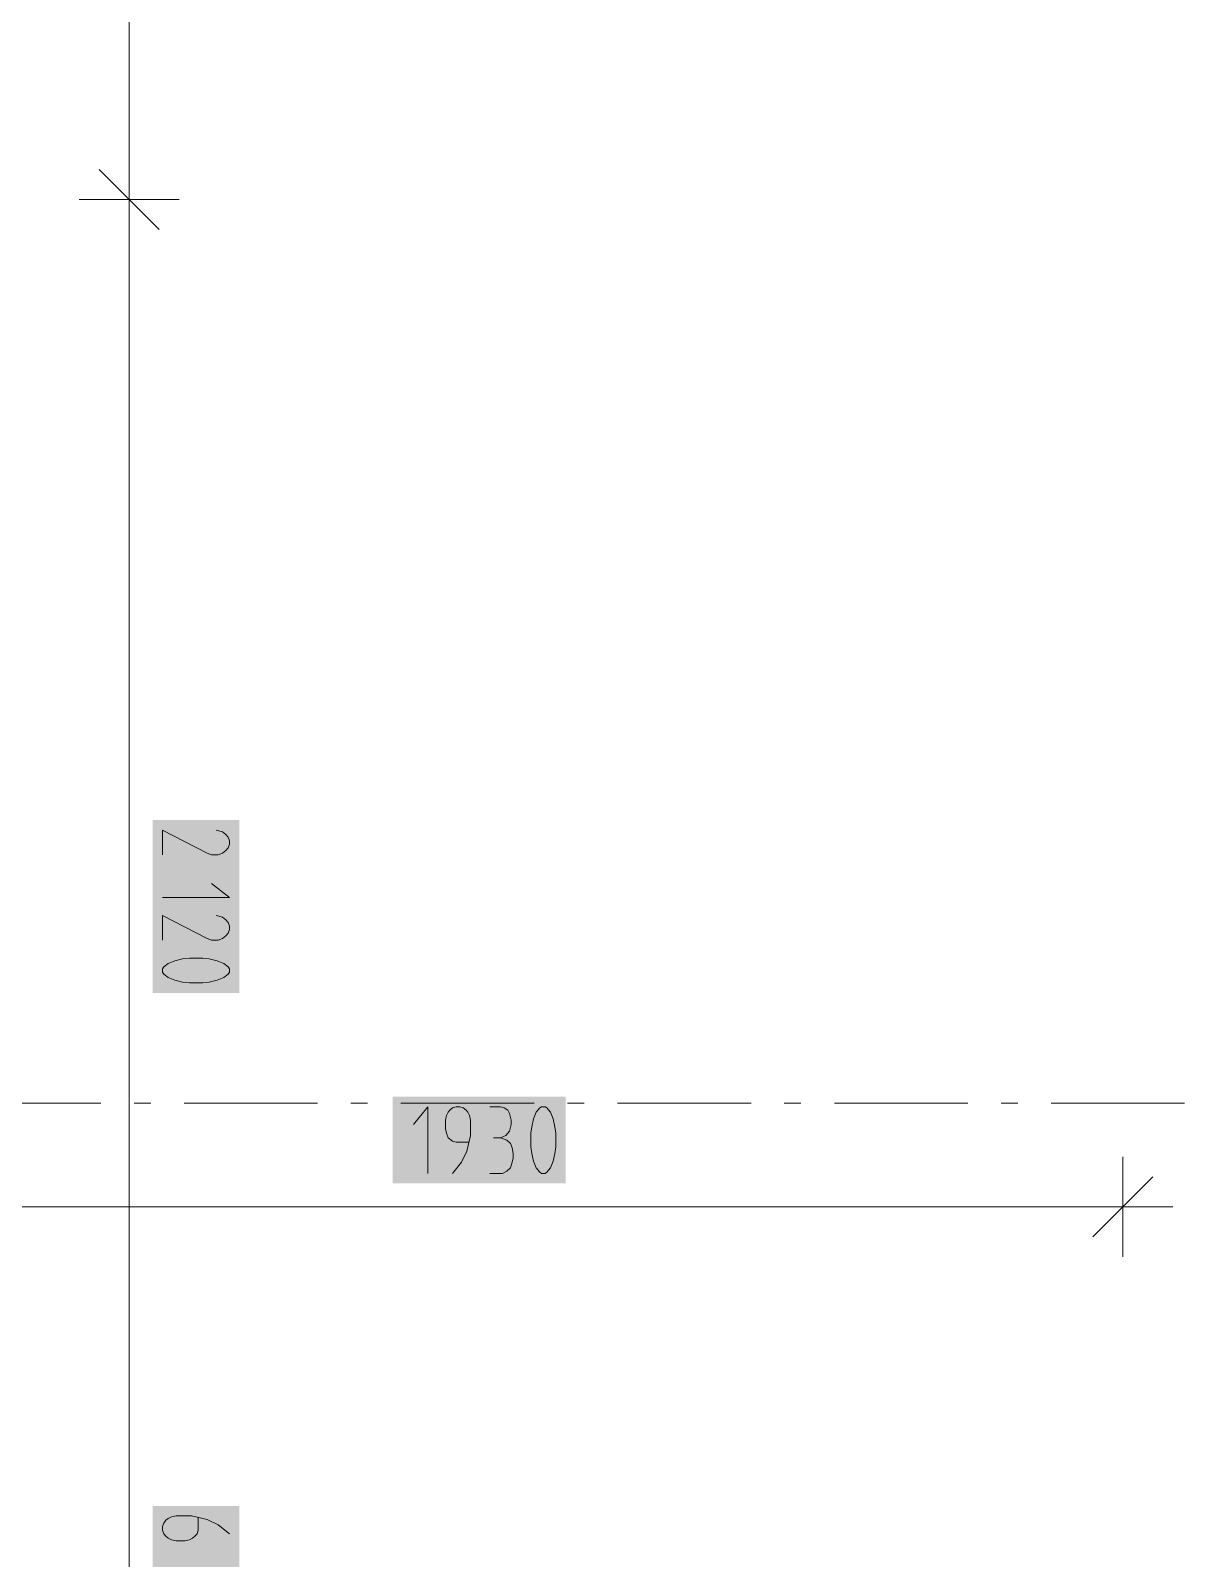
# Model space of a CAD drawing. Header units: millimetres. Extents: x 0 to 594, y 0 to 420.
# Drawn here: x 93.47 to 107.53, y 225.25 to 243.87 of the extents above; entities that cross this region are included whole.
import ezdxf

# ---------------------------------------------------------------- set-up
doc = ezdxf.new("R2010")
doc.units = ezdxf.units.MM
doc.header["$LTSCALE"] = 8
doc.layers.add('PDF_Koty delkove', color=7, linetype='Continuous')
doc.layers.add('PDF_Osy hlavni', color=7, linetype='Continuous')

msp = doc.modelspace()

# ---------------------------------------------------------------- linework, layer by layer
at = {"layer": 'PDF_Koty delkove', "lineweight": 18}
for points in [[(94.67, 295.887), (94.67, 293.084), (94.67, 241.808), (94.67, 224.578), (94.67, 224.05), (94.67, 222.791), (94.67, 213.852), (94.67, 212.186), (94.67, 211.495)], [(94.304, 242.173), (95.035, 241.442)], [(94.06, 241.808), (94.67, 241.808), (95.279, 241.808)], [(95.076, 233.821), (95.076, 234.125), (95.618, 233.843), (95.672, 233.821), (95.754, 233.821), (95.807, 233.843), (95.848, 233.875), (95.876, 233.908), (95.889, 233.951), (95.889, 233.994), (95.876, 234.038), (95.848, 234.07), (95.807, 234.103), (95.727, 234.125)], [(95.076, 233.301), (95.889, 233.301), (95.672, 233.474)], [(95.076, 232.781), (95.076, 233.085), (95.618, 232.803)], [(95.618, 232.803), (95.672, 232.781), (95.754, 232.781), (95.807, 232.803), (95.848, 232.835), (95.876, 232.868), (95.889, 232.911), (95.889, 232.954), (95.876, 232.998), (95.848, 233.03), (95.807, 233.063), (95.727, 233.085)], [(98.306, 229.94), (98.306, 230.753), (98.133, 230.537)], [(98.794, 230.685), (98.773, 230.712), (98.74, 230.74), (98.696, 230.753), (98.654, 230.753), (98.61, 230.74), (98.577, 230.712), (98.556, 230.685), (98.534, 230.645), (98.523, 230.591), (98.523, 230.482), (98.534, 230.429), (98.556, 230.374), (98.61, 230.334), (98.654, 230.32), (98.805, 230.32)], [(99.065, 230.753), (99.195, 230.753), (99.239, 230.74), (99.282, 230.712), (99.304, 230.672), (99.325, 230.591), (99.325, 230.537), (99.304, 230.456), (99.26, 230.401), (99.195, 230.374), (99.109, 230.374)], [(99.867, 230.266), (99.867, 230.429), (99.856, 230.509), (99.834, 230.604), (99.802, 230.685), (99.759, 230.74), (99.737, 230.753), (99.694, 230.753), (99.672, 230.74), (99.629, 230.685), (99.596, 230.604), (99.574, 230.509), (99.563, 230.429), (99.563, 230.266), (99.574, 230.185), (99.596, 230.09), (99.629, 230.009), (99.672, 229.954), (99.694, 229.94), (99.737, 229.94), (99.759, 229.954), (99.802, 230.009), (99.834, 230.09), (99.856, 230.185), (99.867, 230.266)], [(98.61, 229.94), (98.719, 230.076), (98.784, 230.212), (98.826, 230.401), (98.826, 230.591), (98.815, 230.645), (98.794, 230.685)], [(99.065, 229.94), (99.217, 229.94), (99.27, 229.968), (99.314, 230.009), (99.336, 230.076), (99.347, 230.13), (99.347, 230.185), (99.336, 230.252), (99.314, 230.306), (99.27, 230.347), (99.195, 230.374)], [(106.777, 228.924), (106.777, 229.534), (106.777, 230.143)], [(106.411, 229.168), (107.142, 229.9)], [(75.734, 229.534), (76.384, 229.534), (79.391, 229.534), (88.33, 229.534), (89.589, 229.534), (90.117, 229.534), (91.093, 229.534), (106.777, 229.534)], [(106.777, 229.534), (107.386, 229.534)], [(95.51, 225.745), (95.51, 225.594), (95.496, 225.55), (95.469, 225.518), (95.442, 225.496), (95.402, 225.475), (95.347, 225.464), (95.239, 225.464), (95.185, 225.475), (95.144, 225.496), (95.117, 225.518), (95.09, 225.55), (95.076, 225.594), (95.076, 225.637), (95.09, 225.68), (95.117, 225.713)], [(95.117, 225.713), (95.144, 225.734), (95.185, 225.756), (95.239, 225.768), (95.429, 225.768), (95.618, 225.724), (95.754, 225.659), (95.889, 225.55)]]:
    msp.add_lwpolyline(points, dxfattribs=at)
msp.add_lwpolyline([(95.402, 232.261), (95.564, 232.261), (95.645, 232.272), (95.74, 232.294), (95.821, 232.326), (95.876, 232.369), (95.889, 232.391), (95.889, 232.434), (95.876, 232.456), (95.821, 232.499), (95.74, 232.531), (95.645, 232.554), (95.564, 232.565), (95.402, 232.565), (95.32, 232.554), (95.225, 232.531), (95.144, 232.499), (95.09, 232.456), (95.076, 232.434), (95.076, 232.391), (95.09, 232.369), (95.144, 232.326), (95.225, 232.294), (95.32, 232.272)], close=True, dxfattribs=at)
at = {"layer": 'PDF_Koty delkove', "color": 7, "lineweight": 25, "true_color": 0xffffff, "transparency": 33554559}
for points in [[(94.954, 234.247), (94.954, 232.139), (96.01, 234.247), (96.01, 232.139)], [(94.954, 225.889), (94.954, 224.822), (96.01, 225.889), (96.01, 224.822)]]:
    msp.add_solid(points, dxfattribs=at)
at = {"layer": 'PDF_Koty delkove', "color": 7, "lineweight": 18, "true_color": 0xffffff, "transparency": 33554559}
msp.add_solid([(97.881, 229.818), (99.988, 229.818), (97.881, 230.875), (99.988, 230.875)], dxfattribs=at)
at = {"layer": 'PDF_Osy hlavni', "lineweight": 18}
for points in [[(92.697, 230.795), (94.323, 230.795)], [(94.729, 230.795), (94.932, 230.795)], [(95.338, 230.795), (96.964, 230.795)], [(97.37, 230.795), (97.573, 230.795)], [(97.979, 230.795), (99.605, 230.795)], [(100.011, 230.795), (100.214, 230.795)], [(100.621, 230.795), (102.246, 230.795)], [(102.652, 230.795), (102.855, 230.795)], [(103.262, 230.795), (104.887, 230.795)], [(105.293, 230.795), (105.496, 230.795)], [(105.903, 230.795), (107.528, 230.795)]]:
    msp.add_lwpolyline(points, dxfattribs=at)

doc.saveas('drawing.dxf')
